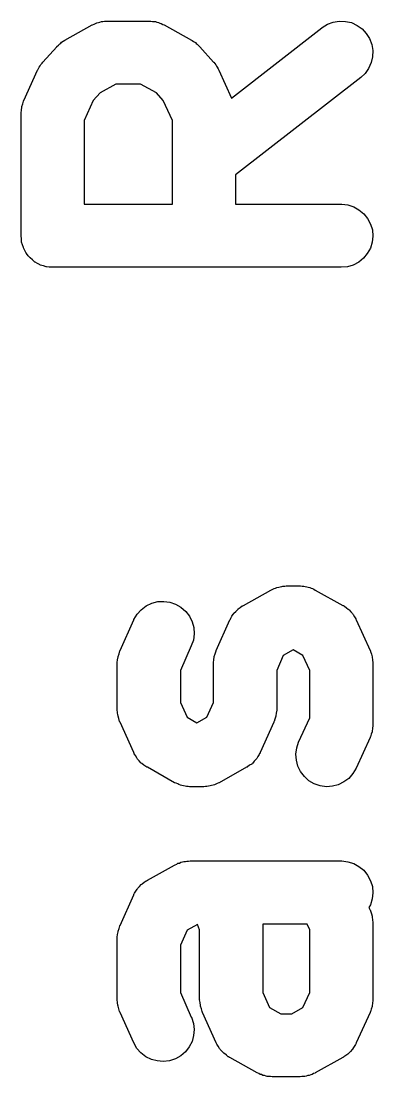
# Model space of a CAD drawing. Extents: x 122.7 to 185.3, y -119.4 to -70.3.
# Drawn here: x 122.981 to 124.374, y -106.788 to -102.607 of the extents above; entities that cross this region are included whole.
import ezdxf

# ---------------------------------------------------------------- set-up
doc = ezdxf.new("R2010")
doc.units = 0
doc.layers.add('BLACK', color=7, linetype='CONTINUOUS')

msp = doc.modelspace()

# ---------------------------------------------------------------- linework, layer by layer
at = {"layer": 'BLACK', "linetype": 'CONTINUOUS'}
for p, q in [((123.154, -102.683), (123.263, -102.622)), ((123.263, -102.622), (123.264, -102.622)), ((123.264, -102.622), (123.27, -102.619)), ((123.27, -102.619), (123.276, -102.616)), ((123.276, -102.616), (123.281, -102.614)), ((123.281, -102.614), (123.287, -102.612)), ((123.287, -102.612), (123.293, -102.611)), ((123.293, -102.611), (123.299, -102.609)), ((123.299, -102.609), (123.305, -102.609)), ((123.305, -102.609), (123.311, -102.607)), ((123.311, -102.607), (123.317, -102.607)), ((123.317, -102.607), (123.324, -102.607)), ((123.324, -102.607), (123.487, -102.607)), ((123.487, -102.607), (123.489, -102.607)), ((123.489, -102.607), (123.495, -102.607)), ((123.495, -102.607), (123.501, -102.608)), ((123.501, -102.608), (123.507, -102.609)), ((123.507, -102.609), (123.513, -102.609)), ((123.513, -102.609), (123.519, -102.611)), ((123.519, -102.611), (123.525, -102.613)), ((123.525, -102.613), (123.53, -102.615)), ((123.53, -102.615), (123.536, -102.617)), ((123.536, -102.617), (123.542, -102.62)), ((123.542, -102.62), (123.548, -102.622)), ((123.548, -102.622), (123.656, -102.683)), ((123.814, -102.912), (124.172, -102.633)), ((124.172, -102.633), (124.173, -102.632)), ((124.173, -102.632), (124.194, -102.619)), ((124.194, -102.619), (124.217, -102.611)), ((124.217, -102.611), (124.241, -102.607)), ((124.241, -102.607), (124.266, -102.608)), ((124.266, -102.608), (124.289, -102.613)), ((124.289, -102.613), (124.312, -102.624)), ((124.312, -102.624), (124.331, -102.638)), ((124.331, -102.638), (124.348, -102.656)), ((123.148, -102.687), (123.154, -102.683)), ((123.656, -102.683), (123.658, -102.684)), ((123.658, -102.684), (123.664, -102.688)), ((124.348, -102.656), (124.361, -102.676)), ((124.361, -102.676), (124.37, -102.699)), ((123.067, -102.769), (123.122, -102.709)), ((123.122, -102.709), (123.123, -102.707)), ((123.123, -102.707), (123.129, -102.702)), ((123.129, -102.702), (123.134, -102.697)), ((123.134, -102.697), (123.138, -102.694)), ((123.138, -102.694), (123.141, -102.691)), ((123.141, -102.691), (123.148, -102.687)), ((123.664, -102.688), (123.671, -102.692)), ((123.671, -102.692), (123.674, -102.695)), ((123.674, -102.695), (123.678, -102.698)), ((123.678, -102.698), (123.683, -102.703)), ((123.683, -102.703), (123.689, -102.709)), ((123.689, -102.709), (123.743, -102.769)), ((124.37, -102.699), (124.374, -102.723)), ((124.374, -102.723), (124.373, -102.748)), ((124.373, -102.748), (124.367, -102.771)), ((122.992, -102.922), (123.046, -102.801)), ((123.046, -102.801), (123.047, -102.8)), ((123.047, -102.8), (123.05, -102.794)), ((123.05, -102.794), (123.053, -102.789)), ((123.053, -102.789), (123.056, -102.784)), ((123.056, -102.784), (123.059, -102.779)), ((123.059, -102.779), (123.064, -102.774)), ((123.064, -102.774), (123.067, -102.769)), ((123.743, -102.769), (123.744, -102.77)), ((123.744, -102.77), (123.748, -102.775)), ((123.748, -102.775), (123.752, -102.78)), ((123.752, -102.78), (123.755, -102.785)), ((123.755, -102.785), (123.758, -102.79)), ((123.758, -102.79), (123.761, -102.796)), ((123.761, -102.796), (123.764, -102.801)), ((123.764, -102.801), (123.814, -102.912)), ((124.357, -102.794), (124.343, -102.814)), ((124.367, -102.771), (124.357, -102.794)), ((124.326, -102.83), (123.83, -103.216)), ((124.343, -102.814), (124.326, -102.83)), ((123.294, -102.891), (123.266, -102.922)), ((123.356, -102.857), (123.294, -102.891)), ((123.454, -102.857), (123.356, -102.857)), ((123.517, -102.891), (123.454, -102.857)), ((123.544, -102.922), (123.517, -102.891)), ((122.984, -102.945), (122.988, -102.935)), ((122.988, -102.935), (122.991, -102.924)), ((122.991, -102.923), (122.992, -102.922)), ((122.991, -102.924), (122.991, -102.923)), ((123.266, -102.922), (123.231, -103)), ((123.58, -103), (123.544, -102.922)), ((122.981, -102.97), (122.982, -102.959)), ((122.981, -102.971), (122.981, -102.97)), ((122.981, -102.972), (122.981, -102.971)), ((122.981, -102.974), (122.981, -102.972)), ((122.981, -103.457), (122.981, -102.974)), ((122.982, -102.959), (122.984, -102.948)), ((122.984, -102.947), (122.984, -102.945)), ((122.984, -102.948), (122.984, -102.947)), ((123.231, -103), (123.231, -103.332)), ((123.58, -103.332), (123.58, -103)), ((123.83, -103.216), (123.83, -103.332)), ((123.231, -103.332), (123.58, -103.332)), ((123.83, -103.332), (124.249, -103.332)), ((124.249, -103.332), (124.251, -103.332)), ((124.251, -103.332), (124.275, -103.335)), ((124.275, -103.335), (124.298, -103.343)), ((124.298, -103.343), (124.319, -103.354)), ((124.319, -103.354), (124.338, -103.37)), ((124.338, -103.37), (124.353, -103.389)), ((124.353, -103.389), (124.365, -103.411)), ((124.365, -103.411), (124.372, -103.434)), ((124.372, -103.434), (124.374, -103.458)), ((122.982, -103.469), (122.981, -103.457)), ((122.983, -103.481), (122.982, -103.469)), ((124.374, -103.458), (124.371, -103.483)), ((122.983, -103.482), (122.983, -103.481)), ((122.983, -103.481), (122.983, -103.481)), ((122.987, -103.493), (122.983, -103.482)), ((122.99, -103.504), (122.987, -103.493)), ((122.99, -103.505), (122.99, -103.504)), ((122.996, -103.515), (122.99, -103.505)), ((122.99, -103.505), (122.99, -103.505)), ((123.001, -103.526), (122.996, -103.515)), ((124.364, -103.506), (124.352, -103.527)), ((124.371, -103.483), (124.364, -103.506)), ((123.002, -103.526), (123.001, -103.526)), ((123.002, -103.527), (123.002, -103.526)), ((123.009, -103.536), (123.002, -103.527)), ((123.017, -103.545), (123.009, -103.536)), ((123.026, -103.553), (123.017, -103.545)), ((123.017, -103.545), (123.017, -103.545)), ((123.017, -103.545), (123.017, -103.545)), ((123.035, -103.561), (123.026, -103.553)), ((123.036, -103.561), (123.035, -103.561)), ((123.046, -103.567), (123.036, -103.561)), ((123.036, -103.561), (123.036, -103.561)), ((124.318, -103.562), (124.296, -103.573)), ((124.337, -103.546), (124.318, -103.562)), ((124.352, -103.527), (124.337, -103.546)), ((123.057, -103.572), (123.046, -103.567)), ((123.057, -103.573), (123.057, -103.572)), ((123.057, -103.572), (123.057, -103.572)), ((123.069, -103.576), (123.057, -103.573)), ((123.08, -103.58), (123.069, -103.576)), ((123.081, -103.58), (123.08, -103.58)), ((123.08, -103.58), (123.08, -103.58)), ((123.092, -103.581), (123.081, -103.58)), ((123.104, -103.582), (123.092, -103.581)), ((123.105, -103.582), (123.104, -103.582)), ((123.106, -103.582), (123.105, -103.582)), ((123.105, -103.582), (123.105, -103.582)), ((123.105, -103.582), (123.105, -103.582)), ((124.249, -103.582), (123.106, -103.582)), ((124.273, -103.58), (124.249, -103.582)), ((124.296, -103.573), (124.273, -103.58)), ((123.97, -104.86), (123.972, -104.859)), ((123.972, -104.859), (123.978, -104.857)), ((123.978, -104.857), (123.983, -104.854)), ((123.983, -104.854), (123.989, -104.852)), ((123.989, -104.852), (123.994, -104.85)), ((123.994, -104.85), (124.001, -104.849)), ((124.001, -104.849), (124.007, -104.847)), ((124.007, -104.847), (124.013, -104.846)), ((124.013, -104.846), (124.018, -104.845)), ((124.018, -104.845), (124.025, -104.845)), ((124.025, -104.845), (124.031, -104.844)), ((124.031, -104.844), (124.086, -104.844)), ((124.086, -104.844), (124.087, -104.844)), ((124.087, -104.844), (124.094, -104.845)), ((124.094, -104.845), (124.1, -104.845)), ((124.1, -104.845), (124.106, -104.846)), ((124.106, -104.846), (124.112, -104.847)), ((124.112, -104.847), (124.118, -104.849)), ((124.118, -104.849), (124.124, -104.85)), ((124.124, -104.85), (124.129, -104.853)), ((124.129, -104.853), (124.135, -104.854)), ((124.135, -104.854), (124.14, -104.857)), ((124.14, -104.857), (124.146, -104.86)), ((123.862, -104.921), (123.97, -104.86)), ((124.146, -104.86), (124.255, -104.921)), ((123.44, -104.956), (123.457, -104.938)), ((123.457, -104.938), (123.476, -104.923)), ((123.476, -104.923), (123.498, -104.912)), ((123.498, -104.912), (123.522, -104.906)), ((123.522, -104.906), (123.546, -104.905)), ((123.546, -104.905), (123.57, -104.908)), ((123.57, -104.908), (123.593, -104.916)), ((123.593, -104.916), (123.614, -104.928)), ((123.614, -104.928), (123.633, -104.945)), ((123.831, -104.945), (123.838, -104.938)), ((123.838, -104.938), (123.84, -104.936)), ((123.84, -104.936), (123.841, -104.934)), ((123.841, -104.934), (123.849, -104.929)), ((123.849, -104.929), (123.857, -104.923)), ((123.857, -104.923), (123.859, -104.922)), ((123.859, -104.922), (123.862, -104.921)), ((124.255, -104.921), (124.257, -104.921)), ((124.257, -104.921), (124.259, -104.923)), ((124.259, -104.923), (124.261, -104.924)), ((124.261, -104.924), (124.269, -104.93)), ((124.269, -104.93), (124.276, -104.936)), ((124.276, -104.936), (124.278, -104.937)), ((124.278, -104.937), (124.28, -104.939)), ((124.28, -104.939), (124.287, -104.946)), ((123.373, -105.099), (123.427, -104.978)), ((123.427, -104.978), (123.428, -104.977)), ((123.428, -104.977), (123.44, -104.956)), ((123.633, -104.945), (123.648, -104.964)), ((123.648, -104.964), (123.658, -104.986)), ((123.754, -105.099), (123.808, -104.978)), ((123.808, -104.978), (123.809, -104.977)), ((123.809, -104.977), (123.81, -104.975)), ((123.81, -104.975), (123.811, -104.972)), ((123.811, -104.972), (123.816, -104.964)), ((123.816, -104.964), (123.821, -104.956)), ((123.821, -104.956), (123.823, -104.954)), ((123.823, -104.954), (123.824, -104.952)), ((123.824, -104.952), (123.831, -104.945)), ((124.287, -104.946), (124.293, -104.953)), ((124.293, -104.953), (124.295, -104.955)), ((124.295, -104.955), (124.296, -104.957)), ((124.296, -104.957), (124.301, -104.966)), ((124.301, -104.966), (124.306, -104.974)), ((124.306, -104.974), (124.307, -104.976)), ((124.307, -104.976), (124.308, -104.978)), ((124.308, -104.978), (124.363, -105.099)), ((123.658, -104.986), (123.665, -105.009)), ((123.665, -105.009), (123.666, -105.034)), ((123.663, -105.058), (123.655, -105.081)), ((123.666, -105.034), (123.663, -105.058)), ((123.369, -105.112), (123.372, -105.101)), ((123.372, -105.101), (123.373, -105.099)), ((123.372, -105.101), (123.372, -105.101)), ((123.655, -105.081), (123.612, -105.178)), ((123.75, -105.112), (123.753, -105.101)), ((123.753, -105.101), (123.754, -105.099)), ((123.753, -105.101), (123.753, -105.101)), ((124.058, -105.097), (124.019, -105.119)), ((124.097, -105.119), (124.058, -105.097)), ((124.363, -105.099), (124.364, -105.101)), ((124.364, -105.101), (124.364, -105.102)), ((124.364, -105.102), (124.364, -105.103)), ((124.364, -105.103), (124.368, -105.114)), ((123.362, -105.147), (123.363, -105.136)), ((123.362, -105.148), (123.362, -105.147)), ((123.362, -105.149), (123.362, -105.148)), ((123.362, -105.151), (123.362, -105.149)), ((123.362, -105.332), (123.362, -105.151)), ((123.363, -105.136), (123.365, -105.125)), ((123.365, -105.123), (123.369, -105.112)), ((123.365, -105.124), (123.365, -105.123)), ((123.365, -105.125), (123.365, -105.124)), ((123.743, -105.147), (123.744, -105.136)), ((123.743, -105.148), (123.743, -105.147)), ((123.743, -105.149), (123.743, -105.148)), ((123.743, -105.151), (123.743, -105.149)), ((123.743, -105.305), (123.743, -105.151)), ((123.744, -105.136), (123.746, -105.125)), ((123.746, -105.123), (123.75, -105.112)), ((123.746, -105.124), (123.746, -105.123)), ((123.746, -105.125), (123.746, -105.124)), ((124.019, -105.119), (123.993, -105.178)), ((124.124, -105.178), (124.097, -105.119)), ((124.368, -105.114), (124.371, -105.124)), ((124.371, -105.124), (124.371, -105.125)), ((124.371, -105.125), (124.371, -105.126)), ((124.371, -105.126), (124.373, -105.137)), ((124.373, -105.137), (124.374, -105.148)), ((124.374, -105.148), (124.374, -105.15)), ((124.374, -105.15), (124.374, -105.151)), ((124.374, -105.151), (124.374, -105.393)), ((123.612, -105.178), (123.612, -105.305)), ((123.993, -105.178), (123.993, -105.332)), ((124.124, -105.366), (124.124, -105.178)), ((123.612, -105.305), (123.638, -105.364)), ((123.716, -105.364), (123.743, -105.305)), ((123.362, -105.333), (123.362, -105.332)), ((123.362, -105.334), (123.362, -105.333)), ((123.363, -105.345), (123.362, -105.334)), ((123.364, -105.356), (123.363, -105.345)), ((123.365, -105.358), (123.364, -105.356)), ((123.365, -105.359), (123.365, -105.358)), ((123.368, -105.369), (123.365, -105.359)), ((123.99, -105.36), (123.986, -105.371)), ((123.991, -105.347), (123.99, -105.358)), ((123.99, -105.358), (123.99, -105.359)), ((123.99, -105.359), (123.99, -105.36)), ((123.993, -105.336), (123.991, -105.347)), ((123.993, -105.332), (123.993, -105.334)), ((123.993, -105.334), (123.993, -105.335)), ((123.993, -105.335), (123.993, -105.336)), ((123.371, -105.38), (123.368, -105.369)), ((123.372, -105.381), (123.371, -105.38)), ((123.372, -105.382), (123.372, -105.381)), ((123.373, -105.383), (123.372, -105.382)), ((123.427, -105.504), (123.373, -105.383)), ((123.638, -105.364), (123.677, -105.386)), ((123.677, -105.386), (123.716, -105.364)), ((123.982, -105.383), (123.927, -105.504)), ((123.983, -105.381), (123.982, -105.382)), ((123.982, -105.382), (123.982, -105.383)), ((123.986, -105.371), (123.983, -105.381)), ((124.08, -105.462), (124.124, -105.366)), ((124.374, -105.397), (124.372, -105.408)), ((124.374, -105.393), (124.374, -105.394)), ((124.374, -105.394), (124.374, -105.396)), ((124.374, -105.396), (124.374, -105.397)), ((124.363, -105.444), (124.308, -105.565)), ((124.364, -105.442), (124.363, -105.443)), ((124.363, -105.443), (124.363, -105.444)), ((124.367, -105.431), (124.364, -105.442)), ((124.371, -105.421), (124.367, -105.431)), ((124.372, -105.408), (124.371, -105.419)), ((124.371, -105.419), (124.371, -105.42)), ((124.371, -105.42), (124.371, -105.421)), ((124.069, -105.51), (124.073, -105.485)), ((124.073, -105.485), (124.08, -105.462)), ((123.429, -105.507), (123.427, -105.504)), ((123.429, -105.509), (123.429, -105.507)), ((123.435, -105.517), (123.429, -105.509)), ((123.439, -105.526), (123.435, -105.517)), ((123.441, -105.527), (123.439, -105.526)), ((123.442, -105.53), (123.441, -105.527)), ((123.914, -105.527), (123.913, -105.529)), ((123.919, -105.519), (123.914, -105.527)), ((123.924, -105.511), (123.919, -105.519)), ((123.925, -105.508), (123.924, -105.511)), ((123.927, -105.506), (123.925, -105.508)), ((123.927, -105.504), (123.927, -105.506)), ((124.071, -105.534), (124.069, -105.51)), ((123.449, -105.537), (123.442, -105.53)), ((123.455, -105.544), (123.449, -105.537)), ((123.457, -105.546), (123.455, -105.544)), ((123.459, -105.547), (123.457, -105.546)), ((123.467, -105.553), (123.459, -105.547)), ((123.475, -105.559), (123.467, -105.553)), ((123.477, -105.56), (123.475, -105.559)), ((123.479, -105.562), (123.477, -105.56)), ((123.481, -105.562), (123.479, -105.562)), ((123.589, -105.623), (123.481, -105.562)), ((123.874, -105.562), (123.765, -105.623)), ((123.876, -105.561), (123.874, -105.562)), ((123.878, -105.56), (123.876, -105.561)), ((123.886, -105.554), (123.878, -105.56)), ((123.894, -105.549), (123.886, -105.554)), ((123.896, -105.547), (123.894, -105.549)), ((123.898, -105.545), (123.896, -105.547)), ((123.904, -105.538), (123.898, -105.545)), ((123.911, -105.531), (123.904, -105.538)), ((123.913, -105.529), (123.911, -105.531)), ((124.077, -105.558), (124.071, -105.534)), ((124.088, -105.579), (124.077, -105.558)), ((124.308, -105.566), (124.295, -105.587)), ((124.308, -105.565), (124.308, -105.566)), ((124.103, -105.599), (124.088, -105.579)), ((124.121, -105.615), (124.103, -105.599)), ((124.279, -105.606), (124.259, -105.62)), ((124.295, -105.587), (124.279, -105.606)), ((123.595, -105.625), (123.589, -105.623)), ((123.601, -105.628), (123.595, -105.625)), ((123.606, -105.63), (123.601, -105.628)), ((123.612, -105.633), (123.606, -105.63)), ((123.618, -105.634), (123.612, -105.633)), ((123.624, -105.636), (123.618, -105.634)), ((123.63, -105.637), (123.624, -105.636)), ((123.636, -105.638), (123.63, -105.637)), ((123.642, -105.638), (123.636, -105.638)), ((123.648, -105.639), (123.642, -105.638)), ((123.65, -105.639), (123.648, -105.639)), ((123.705, -105.639), (123.65, -105.639)), ((123.711, -105.638), (123.705, -105.639)), ((123.717, -105.638), (123.711, -105.638)), ((123.723, -105.637), (123.717, -105.638)), ((123.729, -105.636), (123.723, -105.637)), ((123.735, -105.634), (123.729, -105.636)), ((123.741, -105.633), (123.735, -105.634)), ((123.747, -105.631), (123.741, -105.633)), ((123.752, -105.629), (123.747, -105.631)), ((123.758, -105.626), (123.752, -105.629)), ((123.764, -105.624), (123.758, -105.626)), ((123.765, -105.623), (123.764, -105.624)), ((124.142, -105.627), (124.121, -105.615)), ((124.165, -105.635), (124.142, -105.627)), ((124.19, -105.639), (124.165, -105.635)), ((124.214, -105.637), (124.19, -105.639)), ((124.237, -105.631), (124.214, -105.637)), ((124.259, -105.62), (124.237, -105.631)), ((123.591, -105.948), (123.597, -105.945)), ((123.597, -105.945), (123.602, -105.942)), ((123.602, -105.942), (123.608, -105.941)), ((123.608, -105.941), (123.613, -105.938)), ((123.613, -105.938), (123.62, -105.937)), ((123.62, -105.937), (123.626, -105.935)), ((123.626, -105.935), (123.632, -105.935)), ((123.632, -105.935), (123.637, -105.934)), ((123.637, -105.934), (123.644, -105.934)), ((123.644, -105.934), (123.65, -105.933)), ((123.65, -105.933), (124.249, -105.933)), ((124.249, -105.933), (124.251, -105.933)), ((124.251, -105.933), (124.275, -105.936)), ((124.275, -105.936), (124.298, -105.943)), ((124.298, -105.943), (124.319, -105.955)), ((123.481, -106.009), (123.589, -105.949)), ((123.589, -105.949), (123.591, -105.948)), ((124.319, -105.955), (124.338, -105.97)), ((124.338, -105.97), (124.353, -105.989)), ((123.45, -106.034), (123.457, -106.026)), ((123.457, -106.026), (123.459, -106.025)), ((123.459, -106.025), (123.46, -106.023)), ((123.46, -106.023), (123.468, -106.017)), ((123.468, -106.017), (123.476, -106.012)), ((123.476, -106.012), (123.478, -106.011)), ((123.478, -106.011), (123.481, -106.009)), ((124.353, -105.989), (124.365, -106.011)), ((124.365, -106.011), (124.372, -106.034)), ((123.373, -106.188), (123.427, -106.067)), ((123.427, -106.067), (123.428, -106.065)), ((123.428, -106.065), (123.429, -106.063)), ((123.429, -106.063), (123.43, -106.061)), ((123.43, -106.061), (123.435, -106.053)), ((123.435, -106.053), (123.44, -106.044)), ((123.44, -106.044), (123.442, -106.043)), ((123.442, -106.043), (123.443, -106.04)), ((123.443, -106.04), (123.45, -106.034)), ((124.374, -106.059), (124.371, -106.083)), ((124.372, -106.034), (124.374, -106.059)), ((124.364, -106.106), (124.358, -106.117)), ((124.371, -106.083), (124.364, -106.106)), ((124.358, -106.117), (124.363, -106.128)), ((124.363, -106.128), (124.364, -106.129)), ((124.364, -106.129), (124.364, -106.13)), ((124.364, -106.13), (124.364, -106.131)), ((124.364, -106.131), (124.368, -106.142)), ((124.368, -106.142), (124.371, -106.152)), ((124.371, -106.152), (124.371, -106.153)), ((124.371, -106.153), (124.371, -106.155)), ((124.371, -106.155), (124.373, -106.166)), ((123.369, -106.201), (123.372, -106.19)), ((123.372, -106.189), (123.373, -106.188)), ((123.372, -106.19), (123.372, -106.189)), ((123.679, -106.185), (123.638, -106.207)), ((123.688, -106.206), (123.679, -106.185)), ((123.938, -106.183), (123.938, -106.454)), ((124.114, -106.183), (123.938, -106.183)), ((124.124, -106.206), (124.114, -106.183)), ((124.373, -106.166), (124.374, -106.177)), ((124.374, -106.177), (124.374, -106.178)), ((124.374, -106.178), (124.374, -106.179)), ((124.374, -106.179), (124.374, -106.481)), ((123.362, -106.235), (123.363, -106.224)), ((123.362, -106.236), (123.362, -106.235)), ((123.362, -106.238), (123.362, -106.236)), ((123.362, -106.239), (123.362, -106.238)), ((123.362, -106.481), (123.362, -106.239)), ((123.363, -106.224), (123.365, -106.213)), ((123.365, -106.211), (123.369, -106.201)), ((123.365, -106.212), (123.365, -106.211)), ((123.365, -106.213), (123.365, -106.212)), ((123.638, -106.207), (123.612, -106.266)), ((123.688, -106.481), (123.688, -106.206)), ((124.124, -106.454), (124.124, -106.206)), ((123.612, -106.266), (123.612, -106.454)), ((123.362, -106.482), (123.362, -106.481)), ((123.362, -106.483), (123.362, -106.482)), ((123.363, -106.494), (123.362, -106.483)), ((123.612, -106.454), (123.655, -106.551)), ((123.689, -106.482), (123.688, -106.481)), ((123.688, -106.483), (123.689, -106.482)), ((123.69, -106.494), (123.688, -106.483)), ((123.938, -106.454), (123.965, -106.513)), ((124.097, -106.513), (124.124, -106.454)), ((124.374, -106.485), (124.372, -106.496)), ((124.374, -106.481), (124.374, -106.483)), ((124.374, -106.483), (124.374, -106.484)), ((124.374, -106.484), (124.374, -106.485)), ((123.364, -106.505), (123.363, -106.494)), ((123.365, -106.507), (123.364, -106.505)), ((123.365, -106.508), (123.365, -106.507)), ((123.368, -106.518), (123.365, -106.508)), ((123.371, -106.529), (123.368, -106.518)), ((123.372, -106.53), (123.371, -106.529)), ((123.372, -106.531), (123.372, -106.53)), ((123.373, -106.533), (123.372, -106.531)), ((123.691, -106.505), (123.69, -106.494)), ((123.691, -106.507), (123.691, -106.505)), ((123.691, -106.508), (123.691, -106.507)), ((123.695, -106.518), (123.691, -106.508)), ((123.698, -106.529), (123.695, -106.518)), ((123.698, -106.53), (123.698, -106.529)), ((123.699, -106.531), (123.698, -106.53)), ((123.699, -106.533), (123.699, -106.531)), ((123.965, -106.513), (124.009, -106.538)), ((124.053, -106.538), (124.097, -106.513)), ((124.364, -106.53), (124.363, -106.531)), ((124.363, -106.531), (124.363, -106.533)), ((124.367, -106.52), (124.364, -106.53)), ((124.371, -106.509), (124.367, -106.52)), ((124.372, -106.496), (124.371, -106.507)), ((124.371, -106.507), (124.371, -106.508)), ((124.371, -106.508), (124.371, -106.509)), ((123.427, -106.653), (123.373, -106.533)), ((123.655, -106.551), (123.656, -106.552)), ((123.656, -106.552), (123.663, -106.576)), ((123.754, -106.653), (123.699, -106.533)), ((124.009, -106.538), (124.053, -106.538)), ((124.363, -106.533), (124.308, -106.653)), ((123.663, -106.576), (123.666, -106.6)), ((123.666, -106.6), (123.664, -106.624)), ((123.439, -106.675), (123.427, -106.653)), ((123.658, -106.648), (123.647, -106.669)), ((123.664, -106.624), (123.658, -106.648)), ((123.755, -106.656), (123.754, -106.653)), ((123.756, -106.658), (123.755, -106.656)), ((124.306, -106.657), (124.305, -106.66)), ((124.308, -106.655), (124.306, -106.657)), ((124.308, -106.653), (124.308, -106.655)), ((123.455, -106.693), (123.439, -106.675)), ((123.475, -106.708), (123.455, -106.693)), ((123.632, -106.689), (123.613, -106.705)), ((123.647, -106.669), (123.632, -106.689)), ((123.761, -106.666), (123.756, -106.658)), ((123.766, -106.675), (123.761, -106.666)), ((123.768, -106.677), (123.766, -106.675)), ((123.769, -106.679), (123.768, -106.677)), ((123.776, -106.686), (123.769, -106.679)), ((123.782, -106.693), (123.776, -106.686)), ((123.784, -106.695), (123.782, -106.693)), ((123.786, -106.696), (123.784, -106.695)), ((123.794, -106.702), (123.786, -106.696)), ((124.275, -106.698), (124.267, -106.703)), ((124.277, -106.696), (124.275, -106.698)), ((124.279, -106.694), (124.277, -106.696)), ((124.285, -106.687), (124.279, -106.694)), ((124.292, -106.68), (124.285, -106.687)), ((124.294, -106.678), (124.292, -106.68)), ((124.295, -106.676), (124.294, -106.678)), ((124.3, -106.668), (124.295, -106.676)), ((124.305, -106.66), (124.3, -106.668)), ((123.497, -106.719), (123.475, -106.708)), ((123.52, -106.725), (123.497, -106.719)), ((123.544, -106.727), (123.52, -106.725)), ((123.569, -106.724), (123.544, -106.727)), ((123.592, -106.717), (123.569, -106.724)), ((123.613, -106.705), (123.592, -106.717)), ((123.801, -106.708), (123.794, -106.702)), ((123.804, -106.709), (123.801, -106.708)), ((123.806, -106.711), (123.804, -106.709)), ((123.807, -106.711), (123.806, -106.711)), ((123.916, -106.772), (123.807, -106.711)), ((124.255, -106.711), (124.146, -106.772)), ((124.257, -106.71), (124.255, -106.711)), ((124.259, -106.709), (124.257, -106.71)), ((124.267, -106.703), (124.259, -106.709)), ((123.922, -106.774), (123.916, -106.772)), ((123.927, -106.778), (123.922, -106.774)), ((123.933, -106.779), (123.927, -106.778)), ((123.938, -106.782), (123.933, -106.779)), ((123.945, -106.783), (123.938, -106.782)), ((124.122, -106.782), (124.116, -106.783)), ((124.128, -106.78), (124.122, -106.782)), ((124.133, -106.778), (124.128, -106.78)), ((124.139, -106.775), (124.133, -106.778)), ((124.145, -106.773), (124.139, -106.775)), ((124.146, -106.772), (124.145, -106.773)), ((123.951, -106.785), (123.945, -106.783)), ((123.956, -106.786), (123.951, -106.785)), ((123.962, -106.787), (123.956, -106.786)), ((123.969, -106.787), (123.962, -106.787)), ((123.975, -106.788), (123.969, -106.787)), ((123.977, -106.788), (123.975, -106.788)), ((124.086, -106.788), (123.977, -106.788)), ((124.092, -106.787), (124.086, -106.788)), ((124.098, -106.787), (124.092, -106.787)), ((124.104, -106.786), (124.098, -106.787)), ((124.11, -106.785), (124.104, -106.786)), ((124.116, -106.783), (124.11, -106.785))]:
    msp.add_line(p, q, dxfattribs=at)

doc.saveas('drawing.dxf')
